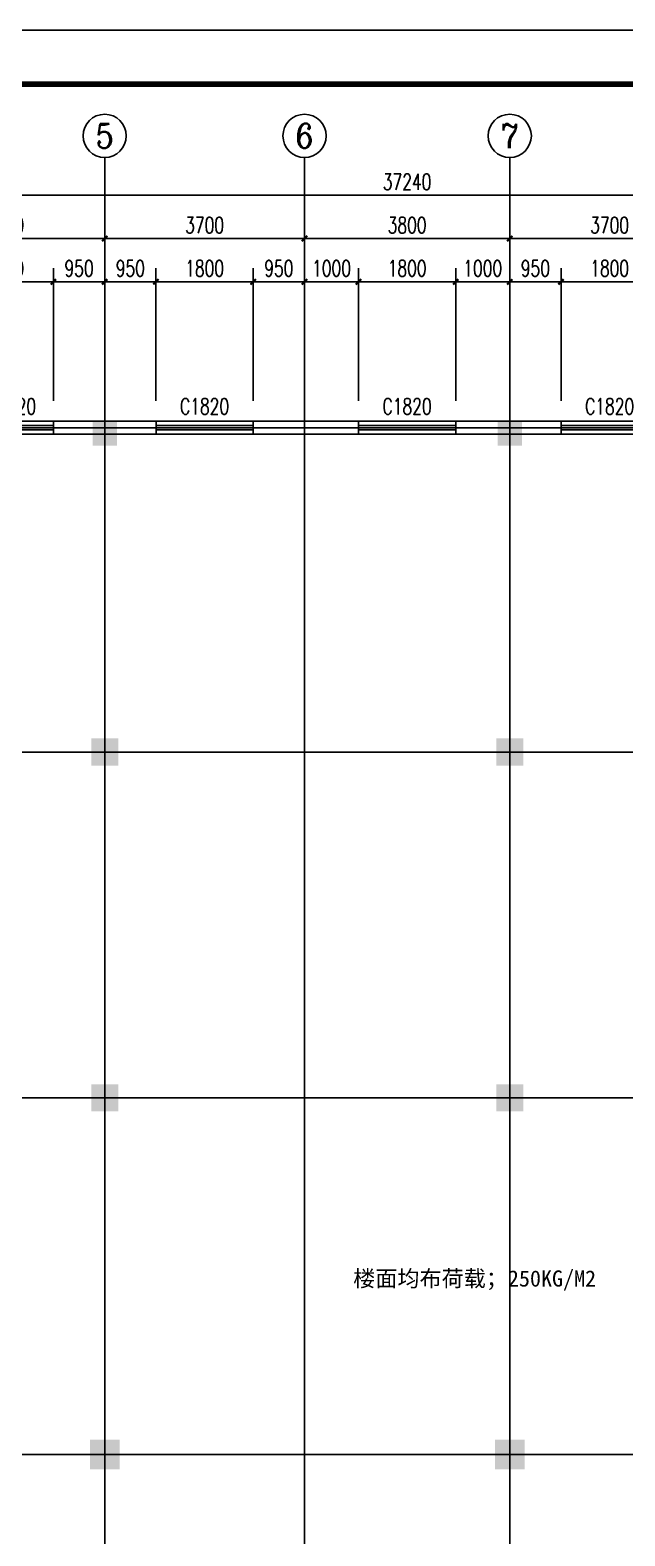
# Model space of a CAD drawing. Extents: x -522490 to 417652, y 450811 to 1108047.
# Drawn here: x 363863 to 374877, y 842435 to 870296 of the extents above; entities that cross this region are included whole.
import ezdxf
from ezdxf.enums import TextEntityAlignment as Align

# ---------------------------------------------------------------- set-up
doc = ezdxf.new("R2010")
doc.units = 0
doc.header["$LTSCALE"] = 1000
doc.header["$MEASUREMENT"] = 0
for name, color, linetype in [('46', 7, 'Continuous'), ('AXIS', 3, 'Continuous'), ('AXIS_TEXT', 7, 'Continuous'), ('COLU_HATCH', 2, 'Continuous'), ('DOTE', 1, 'Continuous'), ('PUB_TITLE', 4, 'Continuous'), ('WALL', 9, 'Continuous'), ('WINDOW', 4, 'Continuous'), ('WINDOW_TEXT', 7, 'Continuous')]:
    doc.layers.add(name, color=color, linetype=linetype)
doc.styles.add('_TCH_AXIS', font='COMPLEX', dxfattribs={"bigfont": 'GBCBIG'})
doc.styles.add('_TCH_DIM_T3', font='SIMPLEX', dxfattribs={"width": 0.705882, "bigfont": 'GBCBIG'})
doc.styles.add('_TCH_WINDOW', font='SIMPLEX', dxfattribs={"bigfont": 'GBCBIG'})
doc.styles.add('COMPLEX', font='COMPLEX')
doc.styles.add('宋体', font='')
doc.styles.get('宋体').set_extended_font_data('SimSun')
doc.dimstyles.new('_TCH_ARCH&&100', dxfattribs={"dimtxt": 297.5, "dimasz": 100, "dimexe": 250, "dimexo": 300, "dimgap": 100, "dimtad": 1, "dimdec": 0, "dimzin": 0, "dimdsep": 46, "dimtxsty": '_TCH_DIM_T3', "dimblk": 'ARCHTICK', "dimcen": 0.09, "dimclrt": 7, "dimazin": 2, "dimtfac": 1, "dimtdec": 0, "dimtix": 1, "dimtmove": 2, "dimatfit": 3, "dimfxl": 0, "dimtolj": 1, "dimtzin": 0, "dimarcsym": 0})

# ---------------------------------------------------------------- blocks, each defined once
blk = doc.blocks.new('zhu11')
at = {"layer": 'COLU_HATCH'}
for points in [[(243146, 815708), (243146, 816158), (242696, 816158), (242696, 815708)], [(250646, 815708), (250646, 816158), (250196, 816158), (250196, 815708)], [(243171, 809788), (243171, 810288), (242671, 810288), (242671, 809788)], [(250671, 809788), (250671, 810288), (250171, 810288), (250171, 809788)], [(243171, 803388), (243171, 803888), (242671, 803888), (242671, 803388)], [(250671, 803388), (250671, 803888), (250171, 803888), (250171, 803388)], [(243196, 796763), (243196, 797313), (242646, 797313), (242646, 796763)], [(250696, 796763), (250696, 797313), (250146, 797313), (250146, 796763)]]:
    blk.add_hatch(color=256, dxfattribs=at).paths.add_polyline_path(points)
blk = doc.blocks.new('_ArchTick')
at = {"color": 0, "linetype": 'ByBlock', "const_width": 0.4}
blk.add_lwpolyline([(-0.5, -0.5), (0.5, 0.5)], dxfattribs=at)
blk = doc.blocks.new('*D574')
at = {"layer": 'AXIS', "color": 0, "lineweight": -2}
for p, q in [((362494, 863439), (362494, 865889)), ((362494, 865639), (364294, 865639)), ((364294, 863439), (364294, 865889))]:
    blk.add_line(p, q, dxfattribs=at)
at = {"layer": 'Defpoints', "color": 0}
for p in [(364294, 865639), (362494, 863139), (364294, 863139)]:
    blk.add_point(p, dxfattribs=at)
at = {"layer": 'AXIS', "color": 0, "lineweight": -2, "xscale": 100, "yscale": 100, "zscale": 100, "rotation": 180}
blk.add_blockref('_ArchTick', (362494, 865639), dxfattribs=at)
at = {"layer": 'AXIS', "color": 0, "lineweight": -2, "xscale": 100, "yscale": 100, "zscale": 100}
blk.add_blockref('_ArchTick', (364294, 865639), dxfattribs=at)
at = {"layer": 'AXIS', "color": 7, "insert": (363394, 865888), "char_height": 297.5, "attachment_point": 5, "style": '_TCH_DIM_T3'}
blk.add_mtext('\\A1;1800', dxfattribs=at)
blk = doc.blocks.new('*D575')
at = {"layer": 'AXIS', "color": 0, "lineweight": -2}
for p, q in [((364294, 863439), (364294, 865889)), ((364294, 865639), (365244, 865639)), ((365244, 863439), (365244, 865889))]:
    blk.add_line(p, q, dxfattribs=at)
at = {"layer": 'Defpoints', "color": 0}
for p in [(365244, 865639), (364294, 863139), (365244, 863139)]:
    blk.add_point(p, dxfattribs=at)
at = {"layer": 'AXIS', "color": 0, "lineweight": -2, "xscale": 100, "yscale": 100, "zscale": 100, "rotation": 180}
blk.add_blockref('_ArchTick', (364294, 865639), dxfattribs=at)
at = {"layer": 'AXIS', "color": 0, "lineweight": -2, "xscale": 100, "yscale": 100, "zscale": 100}
blk.add_blockref('_ArchTick', (365244, 865639), dxfattribs=at)
at = {"layer": 'AXIS', "color": 7, "insert": (364769, 865888), "char_height": 297.5, "attachment_point": 5, "style": '_TCH_DIM_T3'}
blk.add_mtext('\\A1;950', dxfattribs=at)
blk = doc.blocks.new('*D576')
at = {"layer": 'AXIS', "color": 0, "lineweight": -2}
for p, q in [((365244, 863439), (365244, 865889)), ((365244, 865639), (366194, 865639)), ((366194, 863439), (366194, 865889))]:
    blk.add_line(p, q, dxfattribs=at)
at = {"layer": 'Defpoints', "color": 0}
for p in [(366194, 865639), (365244, 863139), (366194, 863139)]:
    blk.add_point(p, dxfattribs=at)
at = {"layer": 'AXIS', "color": 0, "lineweight": -2, "xscale": 100, "yscale": 100, "zscale": 100, "rotation": 180}
blk.add_blockref('_ArchTick', (365244, 865639), dxfattribs=at)
at = {"layer": 'AXIS', "color": 0, "lineweight": -2, "xscale": 100, "yscale": 100, "zscale": 100}
blk.add_blockref('_ArchTick', (366194, 865639), dxfattribs=at)
at = {"layer": 'AXIS', "color": 7, "insert": (365719, 865888), "char_height": 297.5, "attachment_point": 5, "style": '_TCH_DIM_T3'}
blk.add_mtext('\\A1;950', dxfattribs=at)
blk = doc.blocks.new('*D577')
at = {"layer": 'AXIS', "color": 0, "lineweight": -2}
for p, q in [((366194, 863439), (366194, 865889)), ((366194, 865639), (367994, 865639)), ((367994, 863439), (367994, 865889))]:
    blk.add_line(p, q, dxfattribs=at)
at = {"layer": 'Defpoints', "color": 0}
for p in [(367994, 865639), (366194, 863139), (367994, 863139)]:
    blk.add_point(p, dxfattribs=at)
at = {"layer": 'AXIS', "color": 0, "lineweight": -2, "xscale": 100, "yscale": 100, "zscale": 100, "rotation": 180}
blk.add_blockref('_ArchTick', (366194, 865639), dxfattribs=at)
at = {"layer": 'AXIS', "color": 0, "lineweight": -2, "xscale": 100, "yscale": 100, "zscale": 100}
blk.add_blockref('_ArchTick', (367994, 865639), dxfattribs=at)
at = {"layer": 'AXIS', "color": 7, "insert": (367094, 865888), "char_height": 297.5, "attachment_point": 5, "style": '_TCH_DIM_T3'}
blk.add_mtext('\\A1;1800', dxfattribs=at)
blk = doc.blocks.new('*D578')
at = {"layer": 'AXIS', "color": 0, "lineweight": -2}
for p, q in [((367994, 863439), (367994, 865889)), ((367994, 865639), (368944, 865639)), ((368944, 863439), (368944, 865889))]:
    blk.add_line(p, q, dxfattribs=at)
at = {"layer": 'Defpoints', "color": 0}
for p in [(368944, 865639), (367994, 863139), (368944, 863139)]:
    blk.add_point(p, dxfattribs=at)
at = {"layer": 'AXIS', "color": 0, "lineweight": -2, "xscale": 100, "yscale": 100, "zscale": 100, "rotation": 180}
blk.add_blockref('_ArchTick', (367994, 865639), dxfattribs=at)
at = {"layer": 'AXIS', "color": 0, "lineweight": -2, "xscale": 100, "yscale": 100, "zscale": 100}
blk.add_blockref('_ArchTick', (368944, 865639), dxfattribs=at)
at = {"layer": 'AXIS', "color": 7, "insert": (368469, 865888), "char_height": 297.5, "attachment_point": 5, "style": '_TCH_DIM_T3'}
blk.add_mtext('\\A1;950', dxfattribs=at)
blk = doc.blocks.new('*D579')
at = {"layer": 'AXIS', "color": 0, "lineweight": -2}
for p, q in [((368944, 863439), (368944, 865889)), ((368944, 865639), (369944, 865639)), ((369944, 863439), (369944, 865889))]:
    blk.add_line(p, q, dxfattribs=at)
at = {"layer": 'Defpoints', "color": 0}
for p in [(369944, 865639), (368944, 863139), (369944, 863139)]:
    blk.add_point(p, dxfattribs=at)
at = {"layer": 'AXIS', "color": 0, "lineweight": -2, "xscale": 100, "yscale": 100, "zscale": 100, "rotation": 180}
blk.add_blockref('_ArchTick', (368944, 865639), dxfattribs=at)
at = {"layer": 'AXIS', "color": 0, "lineweight": -2, "xscale": 100, "yscale": 100, "zscale": 100}
blk.add_blockref('_ArchTick', (369944, 865639), dxfattribs=at)
at = {"layer": 'AXIS', "color": 7, "insert": (369444, 865888), "char_height": 297.5, "attachment_point": 5, "style": '_TCH_DIM_T3'}
blk.add_mtext('\\A1;1000', dxfattribs=at)
blk = doc.blocks.new('*D580')
at = {"layer": 'AXIS', "color": 0, "lineweight": -2}
for p, q in [((369944, 863439), (369944, 865889)), ((369944, 865639), (371744, 865639)), ((371744, 863439), (371744, 865889))]:
    blk.add_line(p, q, dxfattribs=at)
at = {"layer": 'Defpoints', "color": 0}
for p in [(371744, 865639), (369944, 863139), (371744, 863139)]:
    blk.add_point(p, dxfattribs=at)
at = {"layer": 'AXIS', "color": 0, "lineweight": -2, "xscale": 100, "yscale": 100, "zscale": 100, "rotation": 180}
blk.add_blockref('_ArchTick', (369944, 865639), dxfattribs=at)
at = {"layer": 'AXIS', "color": 0, "lineweight": -2, "xscale": 100, "yscale": 100, "zscale": 100}
blk.add_blockref('_ArchTick', (371744, 865639), dxfattribs=at)
at = {"layer": 'AXIS', "color": 7, "insert": (370844, 865888), "char_height": 297.5, "attachment_point": 5, "style": '_TCH_DIM_T3'}
blk.add_mtext('\\A1;1800', dxfattribs=at)
blk = doc.blocks.new('*D581')
at = {"layer": 'AXIS', "color": 0, "lineweight": -2}
for p, q in [((371744, 863439), (371744, 865889)), ((371744, 865639), (372744, 865639)), ((372744, 863439), (372744, 865889))]:
    blk.add_line(p, q, dxfattribs=at)
at = {"layer": 'Defpoints', "color": 0}
for p in [(372744, 865639), (371744, 863139), (372744, 863139)]:
    blk.add_point(p, dxfattribs=at)
at = {"layer": 'AXIS', "color": 0, "lineweight": -2, "xscale": 100, "yscale": 100, "zscale": 100, "rotation": 180}
blk.add_blockref('_ArchTick', (371744, 865639), dxfattribs=at)
at = {"layer": 'AXIS', "color": 0, "lineweight": -2, "xscale": 100, "yscale": 100, "zscale": 100}
blk.add_blockref('_ArchTick', (372744, 865639), dxfattribs=at)
at = {"layer": 'AXIS', "color": 7, "insert": (372244, 865888), "char_height": 297.5, "attachment_point": 5, "style": '_TCH_DIM_T3'}
blk.add_mtext('\\A1;1000', dxfattribs=at)
blk = doc.blocks.new('*D582')
at = {"layer": 'AXIS', "color": 0, "lineweight": -2}
for p, q in [((372744, 863439), (372744, 865889)), ((372744, 865639), (373694, 865639)), ((373694, 863439), (373694, 865889))]:
    blk.add_line(p, q, dxfattribs=at)
at = {"layer": 'Defpoints', "color": 0}
for p in [(373694, 865639), (372744, 863139), (373694, 863139)]:
    blk.add_point(p, dxfattribs=at)
at = {"layer": 'AXIS', "color": 0, "lineweight": -2, "xscale": 100, "yscale": 100, "zscale": 100, "rotation": 180}
blk.add_blockref('_ArchTick', (372744, 865639), dxfattribs=at)
at = {"layer": 'AXIS', "color": 0, "lineweight": -2, "xscale": 100, "yscale": 100, "zscale": 100}
blk.add_blockref('_ArchTick', (373694, 865639), dxfattribs=at)
at = {"layer": 'AXIS', "color": 7, "insert": (373219, 865888), "char_height": 297.5, "attachment_point": 5, "style": '_TCH_DIM_T3'}
blk.add_mtext('\\A1;950', dxfattribs=at)
blk = doc.blocks.new('*D583')
at = {"layer": 'AXIS', "color": 0, "lineweight": -2}
for p, q in [((373694, 863439), (373694, 865889)), ((373694, 865639), (375494, 865639)), ((375494, 863439), (375494, 865889))]:
    blk.add_line(p, q, dxfattribs=at)
at = {"layer": 'Defpoints', "color": 0}
for p in [(375494, 865639), (373694, 863139), (375494, 863139)]:
    blk.add_point(p, dxfattribs=at)
at = {"layer": 'AXIS', "color": 0, "lineweight": -2, "xscale": 100, "yscale": 100, "zscale": 100, "rotation": 180}
blk.add_blockref('_ArchTick', (373694, 865639), dxfattribs=at)
at = {"layer": 'AXIS', "color": 0, "lineweight": -2, "xscale": 100, "yscale": 100, "zscale": 100}
blk.add_blockref('_ArchTick', (375494, 865639), dxfattribs=at)
at = {"layer": 'AXIS', "color": 7, "insert": (374594, 865888), "char_height": 297.5, "attachment_point": 5, "style": '_TCH_DIM_T3'}
blk.add_mtext('\\A1;1800', dxfattribs=at)
blk = doc.blocks.new('*D599')
at = {"layer": 'AXIS', "color": 0, "lineweight": -2}
for p, q in [((361544, 864239), (361544, 866689)), ((365244, 864239), (365244, 866689)), ((361544, 866439), (365244, 866439))]:
    blk.add_line(p, q, dxfattribs=at)
at = {"layer": 'Defpoints', "color": 0}
for p in [(365244, 866439), (361544, 863939), (365244, 863939)]:
    blk.add_point(p, dxfattribs=at)
at = {"layer": 'AXIS', "color": 0, "lineweight": -2, "xscale": 100, "yscale": 100, "zscale": 100, "rotation": 180}
blk.add_blockref('_ArchTick', (361544, 866439), dxfattribs=at)
at = {"layer": 'AXIS', "color": 0, "lineweight": -2, "xscale": 100, "yscale": 100, "zscale": 100}
blk.add_blockref('_ArchTick', (365244, 866439), dxfattribs=at)
at = {"layer": 'AXIS', "color": 7, "insert": (363394, 866688), "char_height": 297.5, "attachment_point": 5, "style": '_TCH_DIM_T3'}
blk.add_mtext('\\A1;3700', dxfattribs=at)
blk = doc.blocks.new('*D600')
at = {"layer": 'AXIS', "color": 0, "lineweight": -2}
for p, q in [((365244, 864239), (365244, 866689)), ((368944, 864239), (368944, 866689)), ((365244, 866439), (368944, 866439))]:
    blk.add_line(p, q, dxfattribs=at)
at = {"layer": 'Defpoints', "color": 0}
for p in [(368944, 866439), (365244, 863939), (368944, 863939)]:
    blk.add_point(p, dxfattribs=at)
at = {"layer": 'AXIS', "color": 0, "lineweight": -2, "xscale": 100, "yscale": 100, "zscale": 100, "rotation": 180}
blk.add_blockref('_ArchTick', (365244, 866439), dxfattribs=at)
at = {"layer": 'AXIS', "color": 0, "lineweight": -2, "xscale": 100, "yscale": 100, "zscale": 100}
blk.add_blockref('_ArchTick', (368944, 866439), dxfattribs=at)
at = {"layer": 'AXIS', "color": 7, "insert": (367094, 866688), "char_height": 297.5, "attachment_point": 5, "style": '_TCH_DIM_T3'}
blk.add_mtext('\\A1;3700', dxfattribs=at)
blk = doc.blocks.new('*D601')
at = {"layer": 'AXIS', "color": 0, "lineweight": -2}
for p, q in [((368944, 864239), (368944, 866689)), ((372744, 864239), (372744, 866689)), ((368944, 866439), (372744, 866439))]:
    blk.add_line(p, q, dxfattribs=at)
at = {"layer": 'Defpoints', "color": 0}
for p in [(372744, 866439), (368944, 863939), (372744, 863939)]:
    blk.add_point(p, dxfattribs=at)
at = {"layer": 'AXIS', "color": 0, "lineweight": -2, "xscale": 100, "yscale": 100, "zscale": 100, "rotation": 180}
blk.add_blockref('_ArchTick', (368944, 866439), dxfattribs=at)
at = {"layer": 'AXIS', "color": 0, "lineweight": -2, "xscale": 100, "yscale": 100, "zscale": 100}
blk.add_blockref('_ArchTick', (372744, 866439), dxfattribs=at)
at = {"layer": 'AXIS', "color": 7, "insert": (370844, 866688), "char_height": 297.5, "attachment_point": 5, "style": '_TCH_DIM_T3'}
blk.add_mtext('\\A1;3800', dxfattribs=at)
blk = doc.blocks.new('*D602')
at = {"layer": 'AXIS', "color": 0, "lineweight": -2}
for p, q in [((372744, 864239), (372744, 866689)), ((376444, 864239), (376444, 866689)), ((372744, 866439), (376444, 866439))]:
    blk.add_line(p, q, dxfattribs=at)
at = {"layer": 'Defpoints', "color": 0}
for p in [(376444, 866439), (372744, 863939), (376444, 863939)]:
    blk.add_point(p, dxfattribs=at)
at = {"layer": 'AXIS', "color": 0, "lineweight": -2, "xscale": 100, "yscale": 100, "zscale": 100, "rotation": 180}
blk.add_blockref('_ArchTick', (372744, 866439), dxfattribs=at)
at = {"layer": 'AXIS', "color": 0, "lineweight": -2, "xscale": 100, "yscale": 100, "zscale": 100}
blk.add_blockref('_ArchTick', (376444, 866439), dxfattribs=at)
at = {"layer": 'AXIS', "color": 7, "insert": (374594, 866688), "char_height": 297.5, "attachment_point": 5, "style": '_TCH_DIM_T3'}
blk.add_mtext('\\A1;3700', dxfattribs=at)
blk = doc.blocks.new('*D608')
at = {"layer": 'AXIS', "color": 0, "lineweight": -2}
for p, q in [((352224, 864239), (352224, 867489)), ((389464, 864239), (389464, 867489)), ((352224, 867239), (389464, 867239))]:
    blk.add_line(p, q, dxfattribs=at)
at = {"layer": 'Defpoints', "color": 0}
for p in [(389464, 867239), (352224, 863939), (389464, 863939)]:
    blk.add_point(p, dxfattribs=at)
at = {"layer": 'AXIS', "color": 0, "lineweight": -2, "xscale": 100, "yscale": 100, "zscale": 100, "rotation": 180}
blk.add_blockref('_ArchTick', (352224, 867239), dxfattribs=at)
at = {"layer": 'AXIS', "color": 0, "lineweight": -2, "xscale": 100, "yscale": 100, "zscale": 100}
blk.add_blockref('_ArchTick', (389464, 867239), dxfattribs=at)
at = {"layer": 'AXIS', "color": 7, "insert": (370844, 867488), "char_height": 297.5, "attachment_point": 5, "style": '_TCH_DIM_T3'}
blk.add_mtext('\\A1;37240', dxfattribs=at)
blk = doc.blocks.new('$TCHSYS$WIN2D')
for p, q in [((-0.5, 0.5), (0.5, 0.5)), ((-0.5, 0.5), (-0.5, -0.5)), ((0.5, 0.5), (0.5, -0.5)), ((0.5, 0.167), (-0.5, 0.167)), ((0.5, -0.167), (-0.5, -0.167)), ((-0.5, -0.5), (0.5, -0.5))]:
    blk.add_line(p, q)
blk = doc.blocks.new('_AXISO')
blk.add_circle((0, 0), 0.5)
at = {"layer": 'AXIS_TEXT', "style": 'COMPLEX', "width": 1.041667}
blk.add_attdef('A', text='', height=0.56, dxfattribs=at).set_placement((-0.25, -0.28), (0.25, -0.28), align=Align.FIT)

msp = doc.modelspace()

# ---------------------------------------------------------------- linework, layer by layer
at = {"layer": 'AXIS'}
for p, q in [((365244.3, 863939), (365244.3, 867939)), ((368944.3, 863939), (368944.3, 867939)), ((372744.3, 863939), (372744.3, 867939))]:
    msp.add_line(p, q, dxfattribs=at)
at = {"layer": 'DOTE'}
for p, q in [((365244.3, 834561.5), (365244.3, 863939)), ((368944.3, 834561.5), (368944.3, 863939)), ((372744.3, 834561.5), (372744.3, 863939)), ((351344.3, 862939), (390100.6, 862939)), ((351344.3, 856939), (390100.6, 856939)), ((351344.3, 850539), (390100.6, 850539)), ((351344.3, 843939), (390100.6, 843939))]:
    msp.add_line(p, q, dxfattribs=at)
at = {"layer": 'PUB_TITLE'}
msp.add_lwpolyline([(343352.5, 828295.9), (402752.5, 828295.9), (402752.5, 870295.9), (343352.5, 870295.9)], close=True, dxfattribs=at)
at = {"layer": 'PUB_TITLE', "const_width": 100}
msp.add_lwpolyline([(345852.5, 829295.9), (401752.5, 829295.9), (401752.5, 869295.9), (345852.5, 869295.9)], close=True, dxfattribs=at)
at = {"layer": 'WALL', "color": 5}
for p, q in [((366194.3, 863059), (364294.3, 863059)), ((364294.3, 863059), (364294.3, 862819)), ((366194.3, 862819), (366194.3, 863059)), ((369944.3, 863059), (367994.3, 863059)), ((367994.3, 863059), (367994.3, 862819)), ((369944.3, 862819), (369944.3, 863059)), ((373694.3, 863059), (371744.3, 863059)), ((371744.3, 863059), (371744.3, 862819)), ((373694.3, 862819), (373694.3, 863059)), ((364294.3, 862819), (366194.3, 862819)), ((367994.3, 862819), (369944.3, 862819)), ((371744.3, 862819), (373694.3, 862819))]:
    msp.add_line(p, q, dxfattribs=at)

# ---------------------------------------------------------------- block references
msp.add_blockref('zhu11', (122323.8, 46901))
at = {"layer": 'AXIS'}
ref = msp.add_blockref('_AXISO', (365244.3, 868339), dxfattribs=dict(at, xscale=800, yscale=800, zscale=800))
ref.add_attrib('A', '5', dxfattribs={"layer": 'AXIS_TEXT', "height": 450.2, "style": '_TCH_AXIS', "width": 1.109827}).set_placement((365077.8, 868113.9), (365410.9, 868113.9), align=Align.FIT)
ref = msp.add_blockref('_AXISO', (368944.3, 868339), dxfattribs=dict(at, xscale=800, yscale=800, zscale=800))
ref.add_attrib('A', '6', dxfattribs={"layer": 'AXIS_TEXT', "height": 452, "style": '_TCH_AXIS', "width": 1.097143}).set_placement((368779, 868113), (369109.7, 868113), align=Align.FIT)
ref = msp.add_blockref('_AXISO', (372744.3, 868339), dxfattribs=dict(at, xscale=800, yscale=800, zscale=800))
ref.add_attrib('A', '7', dxfattribs={"layer": 'AXIS_TEXT', "height": 450.2, "style": '_TCH_AXIS', "width": 1.109827}).set_placement((372577.8, 868113.9), (372910.9, 868113.9), align=Align.FIT)
at = {"layer": 'WINDOW'}
ref = msp.add_blockref('$TCHSYS$WIN2D', (363394.3, 862939), dxfattribs=dict(at, xscale=-1800, yscale=-240, zscale=-1800))
ref.add_attrib('A', 'JYC1820', (362759.3, 863185.2), dxfattribs={"layer": 'WINDOW_TEXT', "height": 297.5, "style": '_TCH_WINDOW', "width": 0.705882})
ref = msp.add_blockref('$TCHSYS$WIN2D', (367094.3, 862939), dxfattribs=dict(at, xscale=-1800, yscale=-240, zscale=-1800))
ref.add_attrib('A', 'C1820', (366639.3, 863185.2), dxfattribs={"layer": 'WINDOW_TEXT', "height": 297.5, "style": '_TCH_WINDOW', "width": 0.705882})
ref = msp.add_blockref('$TCHSYS$WIN2D', (370844.3, 862939), dxfattribs=dict(at, xscale=-1800, yscale=-240, zscale=-1800))
ref.add_attrib('A', 'C1820', (370389.3, 863185.2), dxfattribs={"layer": 'WINDOW_TEXT', "height": 297.5, "style": '_TCH_WINDOW', "width": 0.705882})
ref = msp.add_blockref('$TCHSYS$WIN2D', (374594.3, 862939), dxfattribs=dict(at, xscale=-1800, yscale=-240, zscale=-1800))
ref.add_attrib('A', 'C1820', (374139.3, 863185.2), dxfattribs={"layer": 'WINDOW_TEXT', "height": 297.5, "style": '_TCH_WINDOW', "width": 0.705882})

# ---------------------------------------------------------------- texts
at = {"layer": '46', "linetype": 'Continuous', "style": '宋体'}
msp.add_text('楼面均布荷载；250KG/M2', height=300, dxfattribs=at).set_placement((369845.9, 847048))

# ---------------------------------------------------------------- dimensions: what is measured, and where the dimension line sits
at = {"layer": 'AXIS'}
for p1, p2, distance, picture, middle in [((352224.3, 863939), (389464.3, 863939), 3300, '*D608', (370844.3, 867487.7)), ((361544.3, 863939), (365244.3, 863939), 2500, '*D599', (363394.3, 866687.7)), ((365244.3, 863939), (368944.3, 863939), 2500, '*D600', (367094.3, 866687.7)), ((368944.3, 863939), (372744.3, 863939), 2500, '*D601', (370844.3, 866687.7)), ((372744.3, 863939), (376444.3, 863939), 2500, '*D602', (374594.3, 866687.7)), ((362494.3, 863139), (364294.3, 863139), 2500, '*D574', (363394.3, 865887.7)), ((364294.3, 863139), (365244.3, 863139), 2500, '*D575', (364769.3, 865887.7)), ((365244.3, 863139), (366194.3, 863139), 2500, '*D576', (365719.3, 865887.7)), ((366194.3, 863139), (367994.3, 863139), 2500, '*D577', (367094.3, 865887.7)), ((367994.3, 863139), (368944.3, 863139), 2500, '*D578', (368469.3, 865887.7)), ((368944.3, 863139), (369944.3, 863139), 2500, '*D579', (369444.3, 865887.7)), ((369944.3, 863139), (371744.3, 863139), 2500, '*D580', (370844.3, 865887.7)), ((371744.3, 863139), (372744.3, 863139), 2500, '*D581', (372244.3, 865887.7)), ((372744.3, 863139), (373694.3, 863139), 2500, '*D582', (373219.3, 865887.7)), ((373694.3, 863139), (375494.3, 863139), 2500, '*D583', (374594.3, 865887.7))]:
    dim = msp.add_aligned_dim(p1=p1, p2=p2, distance=distance, dimstyle='_TCH_ARCH&&100', dxfattribs=at)
    dim.commit()
    dim.dimension.update_dxf_attribs({"geometry": picture, "text_midpoint": middle})

doc.saveas('drawing.dxf')
